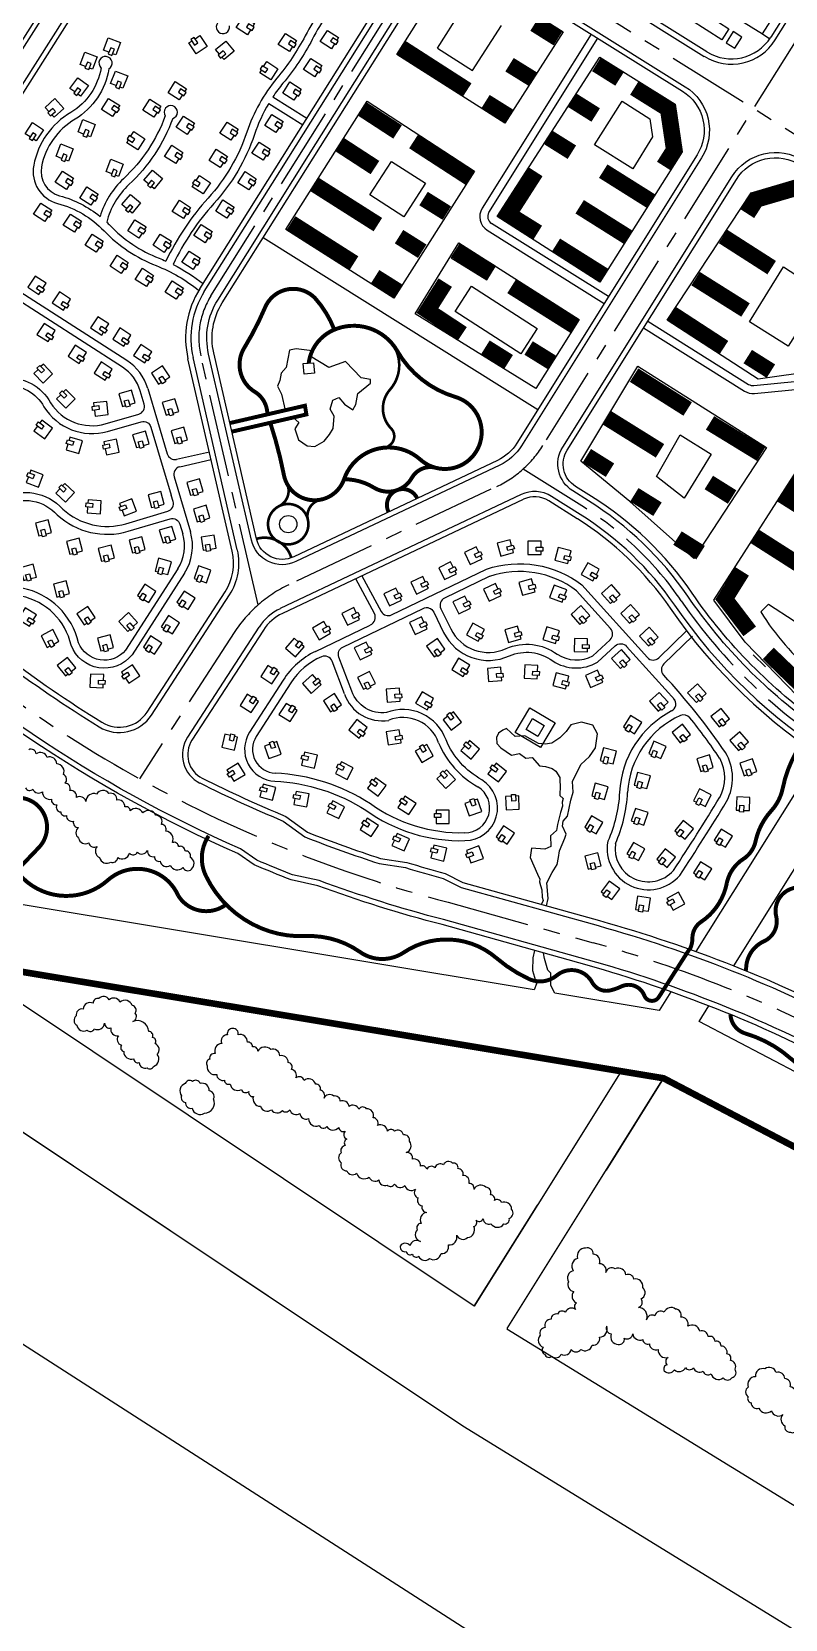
# Model space of a CAD drawing. Extents: x 30752 to 65014, y 26327 to 78956.
# Drawn here: x 31526 to 32095, y 26978 to 28177 of the extents above; entities that cross this region are included whole.
import ezdxf

# ---------------------------------------------------------------- set-up
doc = ezdxf.new("R2010")
doc.units = 0
doc.header["$MEASUREMENT"] = 0
for name, pattern in [('CENTER', [2, 1.25, -0.25, 0.25, -0.25]), ('CENTER2', [1.125, 0.75, -0.125, 0.125, -0.125]), ('CONTINOUS', [0])]:
    doc.linetypes.add(name, pattern=pattern)
doc.layers.get('0').update_dxf_attribs({"color": 12, "linetype": 'CONTINUOUS'})
for name, color, linetype in [('-规划边界', 1, 'CONTINUOUS'), ('000', 1, 'CONTINUOUS'), ('G-绿化', 74, 'CONTINUOUS'), ('GH-中心线', 254, 'CENTER'), ('GH-道路红线', 1, 'CONTINOUS'), ('GH_水系', 152, 'CONTINUOUS'), ('jianzhu--pl', 1, 'CONTINUOUS'), ('KKK', 7, 'CONTINUOUS'), ('qqqqq', 7, 'CONTINUOUS'), ('中心区建筑', 32, 'CONTINUOUS'), ('图层1', 41, 'CONTINUOUS'), ('支路', 34, 'CONTINUOUS')]:
    doc.layers.add(name, color=color, linetype=linetype)
doc.layers.add('G-SL2', color=97, linetype='CONTINUOUS', true_color=0x329a2d)

# ---------------------------------------------------------------- blocks, each defined once
blk = doc.blocks.new('x1')
blk.add_lwpolyline([(10, 5.5), (10, 10), (0, 10), (0, 0), (10, 0), (10, 2.5)])
blk.add_lwpolyline([(6.3, 5.5), (11.3, 5.5), (11.3, 2.5), (6.3, 2.5)], close=True)

msp = doc.modelspace()

# ---------------------------------------------------------------- linework, layer by layer
at = {"layer": '-规划边界', "color": 251, "linetype": 'CENTER2', "ltscale": 50, "const_width": 5, "flags": 128}
msp.add_lwpolyline([(31130.6, 27598), (31273.9, 27507.6), (32003.4, 27386.6), (32901.4, 26916.1), (34040, 28610.5, 0.008825), (33919.4, 28685.6), (33365.1, 29017), (32469.6, 29552.4), (32400.9, 29593.5), (32342.5, 29501.5), (31130.6, 27598)], format="xyb", dxfattribs=at)
msp.add_lwpolyline([(32030.1, 28205.6), (32078.2, 28175.6), (32086.2, 28188.3)])
msp.add_lwpolyline([(31843, 28006.5), (31869.8, 27989.8), (31876.2, 28000), (31849.4, 28016.7)], close=True)
at = {"layer": '000'}
for points in [[(31681.6, 27556.4, -0.088916), (31383.9, 27757.1), (31350.3, 27789.6)], [(31683.6, 27559.9, -0.089012), (31386.7, 27760), (31353.1, 27792.5)], [(33187.9, 26844.9), (32484.9, 27213.6), (32465.8, 27220.2), (32439.3, 27234.2), (32427.4, 27243.8), (32137.3, 27395.9, 0.052633), (31945.6, 27472), (31836, 27502.7, -0.024172), (31742.1, 27532), (31722, 27536.5, -0.007372), (31694.1, 27547.8), (31681.6, 27556.4)], [(33189.8, 26848.4), (32486.5, 27217.3), (32467.4, 27223.9), (32441.5, 27237.5), (32429.6, 27247.1), (32139.2, 27399.5, 0.052633), (31946.7, 27475.9), (31837, 27506.5, -0.024248), (31743.2, 27535.9), (31723.1, 27540.3, -0.007194), (31696, 27551.3), (31683.6, 27559.9)]]:
    msp.add_lwpolyline(points, format="xyb", dxfattribs=at)
for radius in [24, 20]:
    msp.add_arc((31663.8, 27631.1), radius, 147.0094, 243.4033, dxfattribs=at)
at = {"layer": 'G-SL2'}
msp.add_lwpolyline([(31521.2, 27606, 0.520567), (31526.8, 27605, 0.520567), (31534.1, 27603.1, 0.520567), (31540.9, 27597.5, 0.520567), (31544.9, 27593.2, 0.520567), (31547.9, 27587.8, 0.520567), (31552.2, 27585, 0.520567), (31557.5, 27580.8, 0.520567), (31561.3, 27576, 0.520567), (31561.4, 27568.1, 0.520567), (31569, 27564.4, 0.520567), (31575.5, 27561.8, 0.520567), (31577.2, 27553.3, 0.520567), (31585.6, 27549.9, 0.520567), (31590.9, 27553.3, 0.520567), (31599.8, 27556.6, 0.520567), (31605.8, 27557.3, 0.520567), (31613.3, 27558.7, 0.520567), (31618.7, 27554.1, 0.520567), (31622.9, 27550.5, 0.520567), (31630.6, 27547.4, 0.520567), (31640.1, 27545.8, 0.520567), (31646.6, 27544.5, 0.520567), (31645.9, 27553.5, 0.520567), (31641.8, 27558.3, 0.520567), (31636.9, 27561.6, 0.520567), (31632.2, 27564.6, 0.520567), (31627.3, 27573.3, 0.520567), (31624, 27578.4, 0.520567), (31619.7, 27585.3, 0.520567), (31609.8, 27587, 0.520567), (31600.3, 27588.6, 0.520567), (31596.2, 27591.6, 0.520567), (31590.3, 27596.7, 0.520567), (31584.3, 27601.8, 0.520567), (31575, 27601.3, 0.520567), (31566.9, 27595.8, 0.520567), (31559.8, 27598.6, 0.520567), (31554.8, 27603.9, 0.520567), (31551.1, 27609.5, 0.520567), (31549.9, 27616.1, 0.520567), (31544.9, 27624.1, 0.520567), (31537.6, 27629, 0.520567), (31529.3, 27631.6, 0.520567), (31523.7, 27634.8, 0.520567)], format="xyb", dxfattribs=at)
for points in [[(31602.4, 27429.5, 0.520567), (31604.2, 27435.9, 0.520567), (31601.9, 27441.5, 0.520567), (31592.6, 27444.2, 0.520567), (31584.4, 27445.8, 0.520567), (31576.7, 27446.8, 0.520567), (31572.3, 27443.3, 0.520567), (31564.7, 27438.9, 0.520567), (31559.5, 27433.7, 0.520567), (31560, 27426.6, 0.520567), (31567.8, 27423, 0.520567), (31573.2, 27423.9, 0.520567), (31581, 27428.2, 0.520567), (31585.7, 27424.7, 0.520567), (31591.4, 27418.7, 0.520567), (31593.7, 27411.6, 0.520567), (31595.5, 27406.7, 0.520567), (31603, 27401.4, 0.520567), (31607.1, 27398.4, 0.520567), (31613.1, 27394.5, 0.520567), (31618, 27395.6, 0.520567), (31620.8, 27404.7, 0.520567), (31619.2, 27412.8, 0.520567), (31617.3, 27417.5, 0.520567), (31614.3, 27422, 0.520567)], [(31746.8, 27371.5, 0.520567), (31743.9, 27377.6, 0.520567), (31740.5, 27382.2, 0.520567), (31731.7, 27385, 0.520567), (31725.6, 27387, 0.520567), (31722.2, 27393.1, 0.520567), (31719.7, 27398.6, 0.520567), (31713.4, 27403.5, 0.520567), (31706.5, 27408.3, 0.520567), (31696.8, 27407, 0.520567), (31692.7, 27410.3, 0.520567), (31688.9, 27413.8, 0.520567), (31681.9, 27419.5, 0.520567), (31677.8, 27424.1, 0.520567), (31673.8, 27419.5, 0.520567), (31669.5, 27412.9, 0.520567), (31664.6, 27405.3, 0.520567), (31660.4, 27401, 0.520567), (31658.5, 27396, 0.520567), (31665.7, 27389.5, 0.520567), (31671.6, 27385.2, 0.520567), (31675.9, 27382.2, 0.520567), (31684.4, 27378.1, 0.520567), (31689.9, 27376.5, 0.520567), (31693.4, 27372.8, 0.520567), (31698.7, 27365.5, 0.520567), (31707.1, 27362.8, 0.520567), (31715.4, 27362.3, 0.520567), (31720.9, 27362.8, 0.520567), (31728.6, 27360.1, 0.520567), (31735, 27356.1, 0.520567), (31743.1, 27350.9, 0.520567), (31749, 27350.1, 0.520567), (31757.9, 27349.5, 0.520567), (31762.7, 27346.6, 0.520567), (31764.1, 27340.6, 0.520567), (31762.9, 27335.7, 0.520567), (31759.8, 27330.3, 0.520567), (31759.8, 27322.7, 0.520567), (31764.1, 27316.6, 0.520567), (31771.4, 27314.8, 0.520567), (31781, 27312, 0.520567), (31788.2, 27309.8, 0.520567), (31794.6, 27305.9, 0.520567), (31800.1, 27306.7, 0.520567), (31808, 27305.5, 0.520567), (31815.9, 27302.8, 0.520567), (31817.9, 27296.2, 0.520567), (31820.9, 27290.2, 0.520567), (31824.4, 27285.3, 0.520567), (31820.1, 27277, 0.520567), (31817.1, 27272.2, 0.520567), (31819.6, 27263.2, 0.520567), (31811.8, 27260.2, 0.520567), (31804.3, 27259.8, 0.520567), (31808.9, 27255.6, 0.520567), (31813.5, 27253.7, 0.520567), (31818.4, 27252.1, 0.520567), (31826.5, 27250.4, 0.520567), (31835.3, 27254.2, 0.520567), (31840.8, 27260.7, 0.520567), (31847.1, 27268.1, 0.520567), (31855.3, 27266.2, 0.520567), (31860, 27274.6, 0.520567), (31861.7, 27279.5, 0.520567), (31867.1, 27280.3, 0.520567), (31872.9, 27276.7, 0.520567), (31882.8, 27276.5, 0.520567), (31886.8, 27280.7, 0.520567), (31888.6, 27287.6, 0.520567), (31880.9, 27292.7, 0.520567), (31875.7, 27294.3, 0.520567), (31872.6, 27298.5, 0.520567), (31869.2, 27304.2, 0.520567), (31860.1, 27302.7, 0.520567), (31856.4, 27307.1, 0.520567), (31851.7, 27313.2, 0.520567), (31848, 27318.4, 0.520567), (31844, 27322.5, 0.520567), (31837, 27321.2, 0.520567), (31830.7, 27318.9, 0.520567), (31824.4, 27317.9, 0.520567), (31819.8, 27320.1, 0.520567), (31813.6, 27325.5, 0.520567), (31809, 27330.5, 0.520567), (31811.4, 27339, 0.520567), (31806.8, 27343.9, 0.520567), (31800, 27346.7, 0.520567), (31794.9, 27346.6, 0.520567), (31787.3, 27351, 0.520567), (31784, 27356.8, 0.520567), (31778.9, 27363.6, 0.520567), (31773.1, 27363.2, 0.520567), (31765.7, 27365.2, 0.520567), (31759, 27369.2, 0.520567), (31754.1, 27373.1, 0.520567)], [(31663.4, 27371.1, 0.520567), (31660, 27377, 0.520567), (31653.3, 27382.7, 0.520567), (31647.4, 27384.2, 0.520567), (31641.9, 27382.6, 0.520567), (31639.2, 27373.4, 0.520567), (31642.2, 27368.4, 0.520567), (31647.2, 27363.9, 0.520567), (31656.4, 27360.2, 0.520567)], [(31984.4, 27213.5, 0.520567), (31986.5, 27219.9, 0.520567), (31987.7, 27228.6, 0.520567), (31980.9, 27234.9, 0.520567), (31974.9, 27238, 0.520567), (31966.8, 27242.7, 0.520567), (31959.7, 27239.8, 0.520567), (31955, 27246.5, 0.520567), (31950.3, 27253.6, 0.520567), (31944.5, 27258.3, 0.520567), (31938.4, 27250.5, 0.520567), (31935.2, 27241.1, 0.520567), (31931.5, 27232.8, 0.520567), (31935.7, 27225.6, 0.520567), (31937.6, 27216.9, 0.520567), (31937.1, 27211.8, 0.520567), (31929.1, 27209.8, 0.520567), (31923.3, 27208.4, 0.520567), (31918.4, 27204.5, 0.520567), (31913.8, 27198.2, 0.520567), (31910.1, 27192.5, 0.520567), (31912.4, 27183.4, 0.520567), (31913.6, 27178.1, 0.520567), (31919.2, 27176.5, 0.520567), (31925.9, 27178.1, 0.520567), (31933.6, 27181.8, 0.520567), (31940.9, 27181.7, 0.520567), (31949.5, 27184.9, 0.520567), (31955, 27190.9, 0.520567), (31960.4, 27199.3, 0.520567), (31963.8, 27193.5, 0.520567), (31969.2, 27185.5, 0.520567), (31973.7, 27190.2, 0.520567), (31980.2, 27193.5, 0.520567), (31987.7, 27189.2, 0.520567), (31992.7, 27186, 0.520567), (31999.3, 27181.7, 0.520567), (32006.8, 27175.7, 0.520567), (32006.1, 27170.1, 0.520567), (32003.9, 27165.5, 0.520567), (32011.6, 27166.4, 0.520567), (32020, 27168.1, 0.520567), (32026, 27167.9, 0.520567), (32033.2, 27165.4, 0.520567), (32039.3, 27163.3, 0.520567), (32048.5, 27160.2, 0.520567), (32055.1, 27160.4, 0.520567), (32057.4, 27166.8, 0.520567), (32053.9, 27173.4, 0.520567), (32051.2, 27178.4, 0.520567), (32046.8, 27184.3, 0.520567), (32042.3, 27187.8, 0.520567), (32037, 27191.4, 0.520567), (32030.8, 27195.5, 0.520567), (32021.7, 27199.2, 0.520567), (32016.4, 27206.2, 0.520567), (32012.5, 27212.2, 0.520567), (32003.8, 27209.8, 0.520567), (31996.7, 27207.2, 0.520567), (31990.5, 27204.1, 0.520567)], [(32106.1, 27139.8, 0.520567), (32103, 27145.8, 0.520567), (32099, 27153.5, 0.520567), (32095, 27159.7, 0.520567), (32088.6, 27164.2, 0.520567), (32080, 27167.1, 0.520567), (32072.8, 27161.1, 0.520567), (32067.3, 27153.2, 0.520567), (32067.3, 27146, 0.520567), (32069.5, 27141.5, 0.520567), (32075.3, 27137.4, 0.520567), (32085, 27135.4, 0.520567), (32093.6, 27132.5, 0.520567), (32095.1, 27124.1, 0.520567), (32099.3, 27119.2, 0.520567), (32104, 27121.7, 0.520567), (32107.6, 27126.6, 0.520567), (32110.3, 27134.4, 0.520567)]]:
    msp.add_lwpolyline(points, format="xyb", close=True, dxfattribs=at)
at = {"layer": 'G-绿化'}
for p, q in [((32076.8, 27738.9), (32082.7, 27744.8)), ((32082.7, 27744.8), (32130.4, 27713.6)), ((32071.1, 27706.4), (32080.3, 27697.3))]:
    msp.add_line(p, q, dxfattribs=at)
for points in [[(31860.4, 28219.6), (31927.4, 28177.1), (31883.4, 28108.1), (31801.8, 28159.9), (31834, 28211.2)], [(32029.2, 28194.5), (32052.7, 28179.4), (32047.3, 28171), (32023.8, 28186.1)], [(32050.6, 28168.9), (32057.2, 28164.7), (32062.6, 28173.1), (32056, 28177.4)], [(31955.3, 28158.1), (32012.2, 28122.5), (32017.5, 28086.5), (31955.2, 27988), (31877.6, 28037.6)], [(31779.3, 28124.8), (31860.5, 28071.9), (31799.6, 27976), (31718, 28027.8)], [(31951.2, 28091.9), (31972.1, 28124.8), (31993, 28111.4), (31995, 28097.7), (31980.1, 28073.7)], [(31797.7, 28079.3), (31823.5, 28062.8), (31807.2, 28037.5), (31781.5, 28054)], [(32104.6, 28065.9), (32179.5, 28018.1), (32119.2, 27921.1), (32075, 27914.7), (32006.1, 27959.3), (32069.7, 28055.5)], [(31848.7, 28017.8), (31939.6, 27959.8), (31906.8, 27907.8), (31815.7, 27964.1)], [(31858.3, 27984.9), (31907.8, 27953.1), (31895.5, 27934), (31846, 27965.8)], [(31983.9, 27924.6), (32081.1, 27863.2), (32026.3, 27779.2), (31978, 27822.2), (31940.8, 27852.7)], [(32139.8, 27853.7), (32206.7, 27809.1), (32112.5, 27667.2), (32065.1, 27716), (32041.4, 27747.8), (32118.3, 27867.7)]]:
    msp.add_lwpolyline(points, close=True, dxfattribs=at)
for points in [[(31832.6, 28164.9), (31850.5, 28193.1)], [(31859.1, 28147.9), (31880.8, 28181.9)], [(32078.2, 28175.6), (32083.6, 28171.9)], [(31832.6, 28164.9), (31859.1, 28147.9)], [(31700.9, 28021.7), (31908.4, 27891.8)], [(32068.4, 27958.1), (32094, 27999.6), (32094, 27999.6), (32123.4, 27980.5), (32097.6, 27939.6), (32068.4, 27958.1), (32068.4, 27958.1)], [(31998.1, 27841.3), (32015.9, 27872.6), (32039.3, 27858), (32018.9, 27824.8), (31998.1, 27841.3)]]:
    msp.add_lwpolyline(points, dxfattribs=at)
msp.add_arc((32246.6, 27845.2), 200.3, 212.0594, 229.726, dxfattribs=at)
at = {"layer": 'GH-中心线', "ltscale": 50}
for points in [[(32370.5, 28597.6), (31914.8, 27869)], [(31332.3, 28581.6), (32610.2, 27782.3), (32436.2, 27508.2)]]:
    msp.add_lwpolyline(points, dxfattribs=at)
for points in [[(31697, 27744.2), (31653.7, 27932.3, -0.19937), (31661.4, 27977.7), (31840.9, 28263.5)], [(31877.5, 27833.7, 0.143419), (31912.2, 27864.6)], [(31315.2, 27848.1), (31396.1, 27769.7, 0.129634), (31840.5, 27519.6), (31950.3, 27488.9, -0.052633), (32145.4, 27411.4), (33197.4, 26859.7)], [(32756, 27307.3), (32384.6, 27540.6, 0.102539), (32289.5, 27576, -0.207256), (32016.7, 27747.4, 0.102539), (31943.6, 27817.7), (31897.2, 27846.8)], [(31872.8, 27831.6), (31720.1, 27759.4, 0.139123), (31679, 27723.4), (31607.3, 27612.9)]]:
    msp.add_lwpolyline(points, format="xyb", dxfattribs=at)
at = {"layer": 'GH-道路红线'}
for p, q in [((32212.2, 28377.5), (32084.4, 28173.1)), ((32036.1, 28162), (31710.2, 28365.9)), ((32087.8, 28171), (32215.6, 28375.3)), ((31708.1, 28362.5), (32034, 28158.6)), ((31639.6, 28327.8), (31465, 28053)), ((31642.9, 28325.7), (31468.4, 28050.9)), ((31704.4, 28064.9), (31812.5, 28237)), ((31707.8, 28062.8), (31815.9, 28234.9)), ((31652.9, 27983), (31704.4, 28064.9)), ((31656.3, 27980.9), (31707.8, 28062.8)), ((31677.4, 27784.8), (31644, 27930.1)), ((31681.3, 27785.7), (31647.9, 27931)), ((31895.7, 27827.6), (31713.7, 27741.4)), ((31940.4, 27812.6), (31918.8, 27826.2)), ((31897.4, 27823.9), (31715.4, 27737.8)), ((31938.2, 27809.2), (31916.6, 27822.8)), ((31697.6, 27727.4), (31643.7, 27644.2)), ((31701, 27725.2), (31647, 27642))]:
    msp.add_line(p, q, dxfattribs=at)
at = {"layer": 'GH-道路红线', "linetype": 'Continuous'}
for p, q in [((31613.1, 27663.2), (31672, 27754)), ((31616.4, 27661), (31675.4, 27751.8))]:
    msp.add_line(p, q, dxfattribs=at)
at = {"layer": 'GH-道路红线'}
msp.add_lwpolyline([(31504.5, 28141.4), (31627.2, 28334.4), (31623.8, 28336.6), (31501.2, 28143.5)], close=True, dxfattribs=at)
for points in [[(31691.9, 27793.2), (31659.6, 27933.7, -0.19937), (31666.5, 27974.5), (31735.1, 28083.7), (31826.1, 28228.6, -0.413638), (31859.1, 28236.2), (32019.7, 28135.7, -0.414214), (32032.1, 28082), (31896, 27864.3, -0.143419), (31879.6, 27849.8), (31725.6, 27776.9, -0.478934)], [(31695.8, 27794.1), (31663.5, 27934.6, -0.19937), (31669.9, 27972.4), (31738.5, 28081.6), (31829.5, 28226.5, -0.413638), (31857, 28232.8), (32017.6, 28132.4, -0.414214), (32028.7, 28084.1), (31892.6, 27866.5, -0.143419), (31877.9, 27853.4), (31723.9, 27780.5, -0.478934)], [(32290.4, 27582, -0.11598), (32120.9, 27650.3, -0.089134), (32021.7, 27750.8, 0.102539), (31946.7, 27822.8), (31934.8, 27830.3, -0.413638), (31927.2, 27863.4), (32055, 28067.7, -0.414214), (32108.7, 28080.1), (32319.4, 27948.3), (32577.4, 27786.9, -0.416178), (32584.9, 27753.7), (32447.1, 27536.6, -0.412827), (32414.1, 27529.2), (32387.8, 27545.7, 0.102539)], [(32291, 27585.9, -0.11598), (32123.2, 27653.6, -0.089134), (32025, 27753.1, 0.102539), (31948.9, 27826.2), (31936.9, 27833.7, -0.413638), (31930.6, 27861.2), (32058.4, 28065.6, -0.414214), (32106.6, 28076.7), (32317.2, 27944.9), (32575.3, 27783.5, -0.416178), (32581.5, 27755.9), (32443.7, 27538.8, -0.412827), (32416.2, 27532.6), (32389.9, 27549.1, 0.102539)]]:
    msp.add_lwpolyline(points, format="xyb", close=True, dxfattribs=at)
for points in [[(31353.8, 27880, 0.357004), (31359.5, 27830.9), (31409, 27782.9, 0.008535), (31433.4, 27760, 0.045814), (31576.9, 27652.1, 0.407577), (31616.4, 27661, 0.407577)], [(31357.2, 27877.9, 0.357004), (31362.3, 27833.8), (31411.7, 27785.8, 0.008535), (31436.1, 27763, 0.045814), (31579, 27655.6, 0.407577), (31613.1, 27663.2)], [(31653, 27609.7, 0.017652), (31716, 27580.9), (31732.4, 27568.9, 0.015079), (31788.5, 27548.8), (31808.5, 27545.7, 0.007489), (31836.8, 27537.6), (31850.4, 27530.8), (31953.9, 27501.9, -0.052633), (32151.7, 27423.4), (32213.8, 27390.8), (32517.5, 27231.5), (32537.5, 27226.7), (32623.9, 27181.4, 0.392152), (32661.9, 27191.7, 0.392152)], [(31654.8, 27613.3, 0.017774), (31718, 27584.4), (31734.4, 27572.4, 0.014866), (31789.4, 27552.7), (31809.4, 27549.6, 0.007662), (31838.3, 27541.4), (31851.8, 27534.6), (31955, 27505.7, -0.052633), (32153.6, 27426.9), (32215.6, 27394.4), (32518.9, 27235.3), (32538.9, 27230.4), (32625.7, 27184.9, 0.392152), (32658.5, 27193.8)]]:
    msp.add_lwpolyline(points, format="xyb", dxfattribs=at)
for centre, radius, start, end in [((32054.7, 28191.7), 35, 237.9747, 327.9747), ((32054.7, 28191.7), 39, 237.9747, 327.9747), ((31712.2, 27945.8), 70, 147.8621, 192.9629), ((31712.2, 27945.8), 66, 147.8621, 192.9629), ((31906, 27805.9), 24, 57.8621, 115.3282), ((31906, 27805.9), 20, 57.8621, 115.3282), ((31810.6, 27606), 244, 34.4438, 57.8621), ((31810.6, 27606), 240, 34.4438, 57.8621), ((31638.5, 27775.8), 40, 327.0094, 12.9629), ((31638.5, 27775.8), 44, 327.0094, 12.9629), ((31730.4, 27706.1), 39, 115.3282, 147.0094), ((32350.9, 27976.6), 415.3, 214.4438, 261.2803), ((32350.9, 27976.6), 411.3, 214.4438, 261.2803), ((31730.4, 27706.1), 35, 115.3282, 147.0094)]:
    msp.add_arc(centre, radius, start, end, dxfattribs=at)
at = {"layer": 'GH_水系'}
for p, q in [((31336.7, 27467.7), (31851.6, 27123.9)), ((31336.7, 27467.7), (31851.6, 27123.9)), ((31860.2, 27214.3), (31469.6, 27475.1)), ((32008.9, 27452), (32000.1, 27437.9)), ((31885, 27197.3), (32695.4, 26699.3)), ((31885, 27197.3), (32695.4, 26699.3)), ((31851.6, 27123.9), (32650.7, 26632.8)), ((31851.6, 27123.9), (32650.7, 26632.8)), ((31851.6, 27123.9), (32650.7, 26632.8)), ((31851.6, 27123.9), (32650.7, 26632.8))]:
    msp.add_line(p, q, dxfattribs=at)
for points in [[(31774.9, 27915.7), (31763, 27928.1), (31750.4, 27923.6), (31736.3, 27932), (31737.9, 27936.2), (31725.7, 27937.6), (31720.6, 27936.6), (31718.1, 27923.5), (31714.5, 27919.4), (31713.4, 27913.7), (31711.6, 27909.4), (31714.7, 27903.5), (31717.5, 27891.2)], [(31723.6, 27885.8), (31727.7, 27882.1), (31724.7, 27877.1), (31727.4, 27869), (31734.1, 27864.4), (31739.9, 27863.8), (31746.8, 27867.9), (31751, 27873), (31753.8, 27877.4), (31754.6, 27886.8), (31751.5, 27892.1), (31753.4, 27898.9), (31758.1, 27900.9), (31762.2, 27895.9), (31768.6, 27891.5), (31770.9, 27895.5), (31772.4, 27903.8), (31782, 27911.6), (31781.9, 27914.5), (31774.9, 27915.7)], [(31914.9, 27516.9), (31916.3, 27522.5), (31915.2, 27534.2), (31919.1, 27542.1), (31923.1, 27548.2), (31924, 27553.3), (31924.8, 27558.4), (31928.9, 27568), (31929.9, 27571), (31927, 27577), (31927.6, 27580.8), (31930.7, 27584.7), (31933.4, 27596.7), (31935, 27602.7), (31934.5, 27610.8), (31941, 27623.6), (31947.3, 27629.7), (31952, 27636.2), (31953.5, 27646.8), (31949.9, 27653.3), (31941.3, 27655.6), (31933.2, 27653.6), (31929.9, 27648.6), (31925.1, 27643.9), (31918.9, 27639.8), (31913.9, 27638.9), (31908.9, 27639.5), (31898.5, 27645.2), (31891.2, 27644.9), (31884.8, 27650.8), (31882, 27649.6), (31878.7, 27647.2), (31877.2, 27644), (31877.5, 27639.4), (31880.5, 27636.2), (31888.6, 27630.7), (31894.5, 27632), (31899.3, 27628.3), (31904.2, 27629), (31909.6, 27622.6), (31914.1, 27622.1), (31919.3, 27620.5), (31921.9, 27618.5), (31924.9, 27613.9), (31924.9, 27611), (31925.2, 27607.8), (31925, 27600.2), (31927.5, 27598), (31926.7, 27595.3), (31927, 27592.1), (31925.5, 27587.4), (31923.2, 27578.2), (31922.5, 27573.9), (31918, 27569.7), (31918.2, 27561.7), (31913.6, 27559.7), (31903.5, 27560.5), (31902.5, 27553.4), (31908.1, 27540.9), (31910, 27536.9), (31909.7, 27535), (31910.3, 27532.3), (31911.4, 27528.9), (31911.7, 27523.3), (31912.3, 27520.9), (31911.1, 27518)], [(32120.9, 27630.9), (32027.9, 27482.3)], [(32056.5, 27471.5), (32146.4, 27615.2)], [(31905.6, 27453.5), (31367.9, 27542.7)], [(31905.8, 27483.1), (31904.7, 27477.6), (31904.3, 27468), (31907.3, 27458), (31905.6, 27453.5)], [(31921.3, 27450.9), (31918.3, 27456.8), (31918.1, 27461.5), (31918.2, 27466.1), (31916, 27468.2), (31913.5, 27477), (31912.6, 27481.2)], [(31336.7, 27467.7), (31851.6, 27123.9)], [(31336.7, 27467.7), (31851.6, 27123.9)], [(31971.4, 27391.9), (31469.6, 27475.1)], [(32000.1, 27437.9), (31921.3, 27450.9)], [(32211.8, 27334.4), (32030.2, 27429.5), (32037.6, 27441.3)], [(31971.4, 27391.9), (31924, 27316.2)], [(31949.4, 27300.3), (32003.4, 27386.6), (31960, 27317.2), (32003.6, 27387), (32248.2, 27258.7), (32607.7, 27070.1)], [(31960, 27317.2), (32003.4, 27386.6), (31960, 27317.2), (32003.6, 27387), (32248.2, 27258.7), (32592.2, 27078.3)], [(31924, 27316.2), (31860.2, 27214.3), (31908.1, 27290.7)], [(31885.2, 27197.6), (31949.4, 27300.3)]]:
    msp.add_lwpolyline(points, dxfattribs=at)
at = {"layer": 'jianzhu--pl', "const_width": 12}
for points in [[(31905.9, 28183), (31923.5, 28172)], [(31805.4, 28165.1), (31855, 28133.2)], [(31887, 28152.3), (31904.6, 28141.4)], [(31952.6, 28152.5), (31970.1, 28141.5)], [(31981.3, 28134.7), (32006.6, 28118.9), (32011.2, 28087.9), (32003.5, 28075.8)], [(31775.5, 28119), (31802.4, 28101.5)], [(31868.8, 28124.4), (31886.4, 28113.4)], [(31934.6, 28125.3), (31952.1, 28114.3)], [(31814.4, 28094.2), (31856.8, 28066.7)], [(31916.5, 28097.2), (31934.1, 28086.2)], [(31758.4, 28092.1), (31785.3, 28074.6)], [(31906.9, 28071.3), (31886.4, 28039.3), (31908.4, 28025.6)], [(31957.8, 28071.9), (31994.1, 28049.1)], [(31739.4, 28062), (31787.5, 28031.5)], [(32129.6, 28042.7), (32103.7, 28059.1), (32073.6, 28050.3), (32066.8, 28039.7)], [(31822, 28051.2), (31839.6, 28040.2)], [(31940, 28045), (31976.4, 28022.1)], [(31721.9, 28032.8), (31769.5, 28002.5)], [(31803.5, 28022.4), (31821, 28011.4)], [(32048.4, 28022.5), (32085.1, 27999)], [(31846.5, 28011.8), (31873, 27994.8)], [(31922, 28015.9), (31958.3, 27993.1)], [(31785.4, 27992.1), (31802.9, 27981.1)], [(31838.4, 27987.7), (31825, 27966.5), (31851.4, 27949.1)], [(32027.6, 27990.7), (32065.3, 27967)], [(31888.5, 27984.8), (31936.3, 27954.7)], [(32009.7, 27964.2), (32049, 27938.6)], [(31868.8, 27938.9), (31886.4, 27927.9)], [(31901.4, 27938.3), (31919, 27927.4)], [(32067, 27931.8), (32084.5, 27920.8)], [(31981.1, 27917.8), (32021.6, 27892.2)], [(31960.7, 27885.5), (32000.7, 27860.6)], [(32038.5, 27881.7), (32077.1, 27858.1)], [(31945.4, 27856.9), (31962.9, 27846)], [(32169.3, 27827.4), (32120, 27860.1), (32097.4, 27824.3), (32132.4, 27802.2)], [(32037.6, 27836.7), (32055.2, 27825.7)], [(31981.3, 27827.4), (31998.8, 27816.5)], [(32013.9, 27794.7), (32031.4, 27783.7)], [(32112.6, 27770.3), (32072.6, 27795.8)], [(32062.8, 27769.5), (32049.8, 27748.7), (32068.5, 27724.2)], [(32082.5, 27707.6), (32115.3, 27676)]]:
    msp.add_lwpolyline(points, dxfattribs=at)
at = {"layer": 'KKK'}
msp.add_lwpolyline([(32211.6, 29950), (34314.7, 28598.5), (32855.1, 26327), (30751.9, 27678.5)], close=True, dxfattribs=at)
at = {"layer": 'qqqqq', "color": 2, "linetype": 'Continuous'}
msp.add_line((31647, 27642), (31647, 27642), dxfattribs=at)
at = {"layer": '中心区建筑', "color": 1}
for points in [[(31731, 27926.5), (31738.8, 27927.2), (31739.5, 27919.3), (31731.7, 27918.6)], [(31902.4, 27666.5), (31921.5, 27655.1), (31910.4, 27636.5), (31891.3, 27647.9)], [(31904.4, 27658.3), (31913.2, 27653), (31908.3, 27644.7), (31899.5, 27650)]]:
    msp.add_lwpolyline(points, close=True, dxfattribs=at)
msp.add_circle((31719.8, 27805.2), 6.55, dxfattribs=at)
at = {"layer": '图层1'}
for points, const_width in [([(31754.6, 27952.1, 0.091604), (31740, 27976, 0.535514), (31702.3, 27969, -0.036241), (31686.5, 27938.3, 0.414424), (31694.5, 27905.2, -0.260388), (31704, 27888.2)], 3), ([(31706.2, 27881.8, -0.030586), (31716.5, 27842.3, 0.766287), (31761.9, 27839.1, -0.536373), (31819.6, 27854, 1.24964), (31846.1, 27901.3, -0.191949), (31802.1, 27936.1, 0.386422), (31753.6, 27951.7, 0.258167), (31735.2, 27926.9, 0.258167)], 3), ([(31800.2, 27938.7, -0.316245), (31796.7, 27906.9, 0.393274), (31797.5, 27877.5, -0.519009), (31794.9, 27863.9, -8.310205)], 2), ([(31761.9, 27839.1, -0.142282), (31784.5, 27832.8, 0.42384), (31813.1, 27840.1, -0.316271), (31830, 27848.1, -0.677079)], 3), ([(31717.8, 27837.7, -0.446887), (31713.2, 27819, 2.222956)], 2), ([(31734.8, 27807.7, -0.42931), (31744, 27823.6, -0.426718)], 2), ([(31795.6, 27814.4, -1.017282), (31817.2, 27824.7, -0.076694)], 3), ([(31733.5, 27811.8, 1.497374), (31714.7, 27790.8, 0.667836), (31733.5, 27811.8, 14.192912)], 2), ([(31695.8, 27794.1, -0.418284), (31722.1, 27779.8, -3.427878)], 2), ([(31414.6, 27726.7), (31390.8, 27702.9, 0.658374), (31420.8, 27627.7, -0.71354), (31436.9, 27576.2, 1.073248), (31454.5, 27555.5, -0.489647), (31511.4, 27547.8, 0.47491), (31583.5, 27536.3, -0.50957), (31636.5, 27524.8, 0.444274), (31672.7, 27517.8, 0.444274)], 3), ([(31513.7, 27542.5), (31531.3, 27560.9, 0.698872), (31512.9, 27598.5, -0.394556), (31478.3, 27624.6, 0.310838), (31442.3, 27661.4, -0.267045), (31413.1, 27686.8, 0.125206), (31397.8, 27709.9, 0.125206)], 3), ([(32107.3, 27638.8, 0.099692), (32093.5, 27605.9, -0.137374), (32084.8, 27588.7, 0.133449), (32072.9, 27565.6, -0.199098), (32063.6, 27552.2, 0.20375), (32051.1, 27533.7, -0.199874), (32031.8, 27504.8, 0.252533), (32025.2, 27492.4, -0.121176), (32023.2, 27484, -0.121176)], 3), ([(32065.8, 27467.7, -0.310828), (32079.3, 27490.1, 0.357592), (32088.5, 27508.9, -0.430115), (32102.7, 27530.5, 0.289739), (32114.9, 27541.7, -0.193844), (32131.6, 27563.6, 0.034486), (32150.1, 27570.5, 0.547785), (32156, 27586.6, -0.092077), (32158.3, 27608.7)], 3), ([(32023.1, 27484.4), (31999.8, 27447.9, -0.615989), (31988.9, 27449, 0.439981), (31971.4, 27455.9, -0.061724), (31962.7, 27452.9, -0.33157), (31949.4, 27459.1, 0.471873), (31922.7, 27464.3, -0.288192), (31901.7, 27461.6, -0.069366), (31877, 27477.5, 0.337247), (31807, 27481.6, -0.310394), (31774, 27482, 0.165823), (31732.7, 27494, -0.110105), (31699.4, 27499.9, -0.184677), (31657.5, 27539.6, -0.265624), (31659.6, 27569.7, 1.137385)], 3), ([(32655.8, 27113.3, 0.078768), (32606.6, 27136.5, -0.063148), (32564.1, 27153.9, 0.037246), (32517.7, 27180.7, 0.386474), (32503.7, 27190.4, -0.284568), (32485.2, 27203.3, 0.452568), (32469.5, 27209.1, -0.343411), (32451.6, 27217.6, 0.282017), (32443.5, 27224.5, -0.133062), (32404.7, 27241.8, -0.049197), (32378.3, 27261.5, 0.148943), (32360.4, 27269.2, -0.195822), (32330.5, 27283.6, 0.226975), (32301.9, 27299.5, 0.078704), (32271.3, 27311.3, -0.141044), (32254.4, 27320.4, 0.217364), (32229.3, 27337.5, -0.167547), (32211.1, 27348.6, 0.31082), (32191, 27354.3, -0.180519), (32170.6, 27360.4, 0.139741), (32139.3, 27379.8, -0.111332), (32099.4, 27401.6, 0.108568), (32065.3, 27420.4, -0.317028), (32053.9, 27434.8, -0.317028)], 3)]:
    msp.add_lwpolyline(points, format="xyb", dxfattribs=dict(at, const_width=const_width))
at = {"layer": '图层1', "const_width": 3}
msp.add_lwpolyline([(31675.7, 27881.6), (31732.4, 27894.7), (31733.5, 27888.1), (31677.2, 27875.1)], dxfattribs=at)
at = {"layer": '支路'}
for p, q in [((31948.6, 28175.5), (31866.3, 28043.9)), ((31871.4, 28040.7), (31953.7, 28172.3)), ((31961.8, 27977.1), (31873.3, 28032.4)), ((31870.1, 28027.3), (31958.6, 27972)), ((31613.6, 27907.7), (31628.3, 27858.3)), ((31621.1, 27861.6), (31631.4, 27827)), ((31635.4, 27854.2), (31660.2, 27859.9)), ((31637.9, 27848.6), (31661.5, 27854)), ((31633.5, 27841), (31645.9, 27799.5)), ((31785, 27737.7), (31770.8, 27764)), ((31740.4, 27709.1), (31781.8, 27729)), ((32003.7, 27699.6), (32025.3, 27720.5)), ((31762.3, 27676.9), (31752.9, 27701.7)), ((31721.7, 27685.4), (31695.6, 27644.8))]:
    msp.add_line(p, q, dxfattribs=at)
for points in [[(31621.1, 28216.5, 0.179226), (31637.4, 28250, -0.248186), (31663.1, 28289.1, -0.358977), (31696.3, 28282.7, 0.147786), (31733.2, 28258.3, -0.086814), (31760, 28244.9, -0.443389), (31763.6, 28208.3, 0.063128), (31737.9, 28171.4, -0.052543), (31715.8, 28138.3, 0.026354), (31708.2, 28128.1)], [(31724, 28255.2, 0.024242), (31731.5, 28252.6, -0.086814), (31756.4, 28240.1, -0.443389), (31759.2, 28212.3, 0.063128), (31732.6, 28174.1, -0.052543), (31711.2, 28142.1, 0.092386), (31688.5, 28101.4, -0.103027), (31659.2, 28051.5, 0.073), (31627.3, 28003.9, 0.073)], [(31578.3, 28149.9, -0.218585), (31555.6, 28116.3, 0.216738), (31527.4, 28076.3, 0.393047), (31545.5, 28047.5, -0.136477), (31580.6, 28026.8, 0.107731), (31620, 28000.5, -0.075386), (31652.2, 27981.8)], [(31584.2, 28149.2, -0.220055), (31558.7, 28111.1, 0.216999), (31533.3, 28075.2, 0.393047), (31547, 28053.3, -0.105634), (31577.6, 28037.7, -0.105634)], [(31626.8, 28113.7, -0.11812), (31595.3, 28066.2, 0.131564), (31577.6, 28037.7, 0.131564)], [(31705, 28123, 0.053453), (31694.2, 28099.5, -0.103027), (31663.6, 28047.4, 0.072971), (31632.8, 28001.4, 0.072971)], [(31632.5, 28111.7, -0.118302), (31599.4, 28061.8, 0.143486), (31582.6, 28033.3, 0.143486)], [(31582.6, 28033.3, -0.010093), (31584.9, 28031, 0.107731), (31622.2, 28006.1, -0.010785), (31627.3, 28003.9, -0.010785)], [(31991.4, 27958.5), (32067.7, 27910.8, 0.165651), (32071.5, 27909.9), (32120.3, 27914.7, 0.232602), (32124.8, 27917.5), (32191.3, 28023.7)], [(31632.8, 28001.4, -0.052285), (31655.7, 27986.7)], [(31597.7, 27928.8), (31510.7, 27984.8, 0.45645), (31452.9, 27963.9, 0.047481), (31443.2, 27934, -0.236601), (31420.6, 27904, 0.288075), (31390.3, 27863.7, 0.480286), (31430, 27832.7, 0.280308), (31480, 27890.1, -0.645257), (31535.1, 27893.9, 0.335541), (31583.2, 27875.3), (31608.6, 27882.6, -0.411496), (31616, 27878.5), (31621.1, 27861.6)], [(31594.5, 27923.8), (31507.6, 27979.6, 0.455966), (31458.5, 27961.6, 0.04751), (31449, 27932.8, -0.237617), (31423, 27898.5, 0.287888), (31396.3, 27863.5, 0.47445), (31428.4, 27838.5, 0.281472), (31474.2, 27891.6, -0.649155), (31540.2, 27896.9, 0.334247), (31581.5, 27881), (31606.8, 27888.3, 0.416936), (31610.9, 27895.8), (31607.9, 27906)], [(31988.2, 27953.4), (32064.5, 27905.7, 0.165651), (32072.1, 27904), (32120.9, 27908.8)], [(31641.4, 27768.1), (31601.8, 27706.6, -0.581987), (31555.7, 27713.7, 0.291935), (31518, 27750.9, -1.474481), (31549.5, 27816.6, 0.262445), (31597.1, 27805.5), (31628.7, 27815, 0.414214), (31632.8, 27822.4), (31631.4, 27827)], [(31636.4, 27771.4), (31596.9, 27710.1, -0.571502), (31561.4, 27715.5, 0.291973), (31518.8, 27756.9, -1.489761), (31545.2, 27812.3, 0.263803), (31598.8, 27799.8), (31630.5, 27809.2, -0.414214), (31637.9, 27805.2), (31640.1, 27797.8)], [(31775.4, 27766.2), (31790, 27739.1, 0.390661), (31797.8, 27736.7), (31869.5, 27771.2, -0.251405), (31941.7, 27759.3), (31991.2, 27704.5, 0.424018), (31999.8, 27704.2), (32021.1, 27724.8)], [(31871.7, 27765.6), (31837.9, 27749.4, 0.416), (31835.1, 27741.3), (31842.6, 27726.1, 0.409921), (31884.5, 27711.3, -0.265901), (31923.1, 27706.9, 0.276185), (31949.9, 27705.8), (31963, 27717.9, 0.411821), (31963.4, 27726.3), (31937.6, 27754.9)], [(31715.9, 27687.4), (31690.6, 27648, 0.577234), (31709.7, 27611, -0.131423), (31778.4, 27589.1, 0.164061), (31853.3, 27566.1, 0.754705), (31866.1, 27612, -0.165383), (31839, 27642.2, 0.421435), (31794.1, 27662.9, -0.357496), (31767.9, 27679), (31758.1, 27704.8, -0.389495), (31761.1, 27712.4), (31821.7, 27741.6, -0.412429), (31829.7, 27738.8), (31837.2, 27723.4, 0.409036), (31887, 27705.8, -0.266391), (31919.6, 27701.9, 0.284198), (31953.4, 27700.9), (31966.9, 27713.3, -0.41661), (31975.4, 27712.9), (32011.9, 27672.5)], [(32009.5, 27664.1, 0.264194), (31970.1, 27602.8, -0.094883), (31961.2, 27565.6, 0.762264), (32015.6, 27539.9, 0.010369), (32051, 27595.8)]]:
    msp.add_lwpolyline(points, format="xyb", dxfattribs=at)
for points in [[(31708.2, 28128.1), (31733.9, 28111.9)], [(31705, 28123), (31730.7, 28106.8)]]:
    msp.add_lwpolyline(points, dxfattribs=at)
for centre, radius, start, end in [((31670.4, 28180.8), 5, 84.8198, 11.0692), ((31581.7, 28153.5), 5, 299.9488, 226.1443), ((31631, 28116.4), 5, 287.7153, 213.9646), ((31876.5, 28037.5), 12, 147.9747, 237.9747), ((31876.5, 28037.5), 12, 147.9747, 237.9747), ((31876.5, 28037.5), 6, 147.9747, 237.9747), ((31577.2, 27896.9), 32, 16.597, 57.2749), ((31577.2, 27896.9), 38, 16.597, 57.2749), ((31634.1, 27860), 6, 196.597, 282.9629), ((31639.2, 27842.7), 6, 102.9629, 196.597), ((31609.4, 27788.7), 32, 327.2769, 16.597), ((31609.4, 27788.7), 38, 327.2732, 16.597), ((31894.5, 27698), 71.4, 52.8453, 108.5838), ((31778.6, 27735.2), 6.95, 297.7771, 21.7141), ((31766.4, 27655), 60, 115.6976, 147.2749), ((31766.2, 27656.5), 53, 113.6794, 146.9392), ((31747.3, 27699.5), 6, 20.8202, 113.6794), ((32007.8, 27695.3), 6, 133.9773, 222.9397), ((31641.4, 27354.2), 494.6, 34.2567, 42.9397), ((31790.8, 27686.9), 30.3, 199.3285, 279.28), ((32006.7, 27669.4), 6, 297.0895, 40.937), ((31806.5, 27630.7), 28.5, 19.1887, 112.1875), ((32043.8, 27598.8), 67.7, 114.0744, 176.9169), ((32018.6, 27655.2), 6, 38.6663, 114.0744), ((31653.4, 27363), 473.7, 34.0757, 38.6663), ((31710.8, 27635), 18, 147.2749, 267.2549), ((31897, 27666.9), 69.1, 202.9263, 240.5527), ((32018, 27613.5), 37.5, 331.8129, 30.7499), ((32018.9, 27613.6), 30.7, 331.2148, 28.8437), ((31703, 27471.5), 145.7, 57.2433, 87.2549), ((31853.2, 27590.8), 18.8, 270.1509, 58.1935), ((31868.6, 27607.6), 107.7, 336.0268, 357.2636), ((30686, 28420.9), 1589, 326.4862, 328.8483), ((31850, 27688.7), 116.6, 234.231, 271.6081), ((31991.9, 27560.2), 25.2, 171.7121, 318.5579)]:
    msp.add_arc(centre, radius, start, end, dxfattribs=at)

# ---------------------------------------------------------------- block references
at = {"xscale": -1}
for p, rotation in [((31685.9, 28188.8), 147.2749251246763), ((31593, 28169), 68.69399617390519), ((31650.3, 28160.5), 303.6558958358317), ((31717.6, 28176), 147.2749251246763), ((31749.4, 28178.2), 147.2749251246763), ((31575.4, 28158.2), 68.69399617390519), ((31679, 28162.5), 39.56585024123906), ((31706.6, 28140.8), 327.2749251246762), ((31736.8, 28157), 147.2749251246763), ((31568.8, 28136.6), 53.76985151315012), ((31598.5, 28143.8), 68.69399617390519), ((31634.4, 28139.5), 147.2749251246763), ((31721.1, 28139.3), 147.2749251246763), ((31550.2, 28119.3), 41.95598202644283), ((31584, 28126.9), 147.2749251246763), ((31615.2, 28126.4), 147.2749251246763), ((31640.5, 28113.5), 147.2749251246763), ((31707.4, 28114.8), 147.2749251246763), ((31534.8, 28103.2), 57.2317170220779), ((31573.9, 28107.2), 68.69399617390519), ((31606.1, 28088), 327.2749251246762), ((31673.5, 28109), 147.2749251246763), ((31557.3, 28088.8), 68.69399617390519), ((31631.7, 28091.4), 147.2749251246763), ((31665.4, 28088.4), 147.2749251246763), ((31697.7, 28093.9), 147.2749251246763), ((31595.1, 28077.2), 68.69399617390519), ((31549.1, 28071.9), 147.2749251246763), ((31624.8, 28066.3), 49.88532554903311), ((31655.6, 28054.7), 327.2749251246762), ((31687.1, 28071.6), 147.2749251246763), ((31567.6, 28060), 147.2749251246763), ((31608.2, 28047.9), 50.26741886565005), ((31532.8, 28047.8), 147.2749251246763), ((31637.5, 28049.9), 147.2749251246763), ((31670.4, 28050.2), 147.2749251246763), ((31555.2, 28039.5), 147.2749251246763), ((31603.9, 28035.2), 147.2749251246763), ((31653.9, 28031.6), 147.2749251246763), ((31571.6, 28024.4), 147.2749251246763), ((31623.1, 28024.3), 147.2749251246763), ((31590.5, 28008.4), 147.2749251246763), ((31644.8, 28011.5), 147.2749251246763), ((31609.6, 27998.5), 147.2749251246763), ((31632.1, 27989), 147.2749251246763)]:
    msp.add_blockref('x1', p, dxfattribs=dict(at, rotation=rotation))
for p, rotation in [((31523, 27984.2), 327.2749251246762), ((31541.5, 27972.3), 327.2749251246762), ((31529.9, 27948.5), 327.2749251246762), ((31570.4, 27953.5), 327.2749251246762), ((31587.1, 27945), 327.2749251246762), ((31553.4, 27932), 327.2749251246762), ((31602.9, 27932.5), 327.2749251246762), ((31541.7, 27918.8), 134.235103011532), ((31573, 27919.4), 327.2749251246762), ((31616.4, 27919.4), 302.903910581951), ((31558.8, 27899.8), 134.9699575459049), ((31582.6, 27897.9), 186.2741539874442), ((31591.7, 27903.7), 286.5970381399644), ((31624.6, 27897.1), 286.5970381399644), ((31541.6, 27877.8), 143.9632049323908), ((31602.2, 27872.6), 286.5970381399644), ((31631.2, 27875.7), 286.5970381399644), ((31564.4, 27868.2), 163.963134274488), ((31590.1, 27869.5), 191.6897309879952), ((31534.7, 27842.4), 158.7720331439719), ((31558.3, 27829.1), 136.8583773825309), ((31643.1, 27836.6), 286.5970381399644), ((31601.7, 27824.4), 200.5789336097532), ((31613.8, 27827.4), 284.8676003877251), ((31578.5, 27822.9), 175.8609613584759), ((31648.1, 27816.6), 286.5970381399644), ((31528.7, 27806), 284.8676003877251), ((31622.3, 27800.7), 286.5970381399644), ((31552.1, 27792.1), 284.8676003877251), ((31576.2, 27786.8), 284.8676003877251), ((31599.5, 27793.1), 284.8676003877251), ((31653.9, 27795.4), 278.5822615449468), ((31857.2, 27774.8), 25.69757925221461), ((31880.4, 27781.1), 15.39698001015645), ((31900.9, 27782.3), 0.4567908120755948), ((31621.8, 27779.4), 254.3689752034985), ((31837.8, 27763.3), 25.69757925221461), ((31921.3, 27777.9), 345.5166016139342), ((31941.2, 27767.3), 330.5764124157974), ((31517.3, 27772.3), 284.8676003877251), ((31651.9, 27773.7), 250.5709915608565), ((31816.7, 27752.4), 25.69757925221461), ((31896.7, 27751.5), 15.68159900708927), ((31542.3, 27759.8), 284.8676003877251), ((31611.3, 27759.8), 237.2749251246762), ((31641.1, 27754.6), 237.2749251246762), ((31796.4, 27743.5), 25.69757925221461), ((31871.6, 27747), 25.69757925221461), ((31917.3, 27749.7), 339.4572533245391), ((31956.5, 27752.8), 312.0660625880093), ((31515.7, 27733.4), 328.2533052182482), ((31560.1, 27737.4), 303.9377693854081), ((31764.6, 27728.8), 25.69757925221461), ((31848.6, 27737.4), 25.69757925221461), ((31933.5, 27737), 311.5760251418182), ((31971, 27737.8), 312.0660625880093), ((31591.7, 27731.6), 312.4755590275291), ((31629.2, 27736.1), 237.2749251246762), ((31743.1, 27717.9), 30.21830133064387), ((31815.7, 27721.8), 25.69757925221461), ((31854.5, 27721.5), 331.826344977093), ((31886.2, 27715.8), 15.90383294386183), ((31533, 27720.9), 298.0751678713238), ((31575.6, 27719.1), 284.8676003877251), ((31615.8, 27720.8), 237.2749251246762), ((31725.2, 27705), 49.31078467302633), ((31774, 27702.7), 25.69757925221461), ((31824.3, 27713.1), 304.9869256771547), ((31912.2, 27718), 343.3647307930772), ((31935.8, 27708.9), 358.755957456274), ((31985.2, 27720.6), 312.0660625880093), ((31545.2, 27698.4), 308.2634122869531), ((31964.1, 27703.7), 312.0660625880093), ((31569.9, 27682), 357.5504819191513), ((31602.1, 27698.9), 213.1995599104314), ((31707.4, 27684.6), 57.27492512467623), ((31737.2, 27677.4), 41.08243048112888), ((31772.2, 27689.4), 296.261240920529), ((31843.3, 27695.4), 328.6290726252478), ((31871.2, 27686.3), 4.617264718686362), ((31898, 27688.9), 357.3550578194116), ((31919.7, 27683.3), 345.2789507496965), ((31948.3, 27681.8), 23.174090067809), ((31794.5, 27670.7), 4.233431615361903), ((32021.5, 27677.9), 312.0660625880093), ((31691.8, 27662.9), 57.27492512467623), ((31721.2, 27656), 57.27492512467623), ((31746.3, 27671.7), 303.0977537073766), ((31816, 27669.9), 330.1599289390694), ((31992.7, 27671.4), 312.0660625880093), ((31765.5, 27649.7), 322.7536506955321), ((31850.8, 27655.5), 127.1765578216532), ((31978.4, 27660.6), 237.6210463346624), ((32039.1, 27659.8), 308.7113684637637), ((31679.2, 27634.5), 76.70333135809813), ((31795.3, 27638.5), 8.921168313692752), ((32009.8, 27647.9), 308.7113684639263), ((32053.5, 27641.8), 310.3546394358874), ((31714.5, 27631.5), 109.4986206272805), ((31741.8, 27630.6), 166.7263267379873), ((31829.4, 27630.1), 120.0458501441289), ((31864.4, 27635.2), 139.3391833454221), ((31958.1, 27636.3), 255.2406841604896), ((31996.1, 27641.2), 246.6971804036174), ((31682, 27624.7), 211.7148583880543), ((31768.9, 27621.2), 153.3326008968897), ((31846.2, 27612.3), 132.9079906714581), ((31884.7, 27618.4), 142.1971887628954), ((32028.5, 27627.9), 287.0411971422553), ((32061.1, 27624.6), 288.9907450448506), ((31710.5, 27606.3), 164.9175846515353), ((31793.7, 27607.7), 143.3180430265989), ((31951.8, 27609.5), 254.4976616585732), ((31983.8, 27617.7), 254.4581011930569), ((31735.6, 27601.5), 169.5190016852308), ((31762.4, 27591.7), 153.6460405428706), ((31816.4, 27594.2), 147.1116643124235), ((31866, 27588.1), 109.3293119718406), ((31894.4, 27589.9), 92.42984155593783), ((32030.5, 27605.2), 243.5780556866341), ((32058.7, 27599.2), 267.6268506537844), ((31841.5, 27589.1), 179.9378644903885), ((31948.9, 27584.9), 239.3476223915579), ((31982.2, 27590.5), 251.335470282081), ((31787.9, 27577.6), 147.3259696679983), ((31882.5, 27577.3), 236.4812751527094), ((32018.3, 27581.3), 230.9433087209054), ((32046.9, 27574.9), 237.9746958317894), ((31811.3, 27567.6), 156.8376539689547), ((31839.6, 27560.4), 166.3144925901122), ((31863.8, 27562.1), 199.9737965748012), ((31980.6, 27564.8), 240.5738614244531), ((31944, 27554.3), 284.346772312932), ((32004.7, 27560), 230.9433087209054), ((32031.4, 27550.2), 237.9746958317894), ((31962.3, 27535.6), 233.5847086501683), ((31983.7, 27524.1), 261.46296711014), ((32014.7, 27527.2), 208.0531015666737)]:
    msp.add_blockref('x1', p, dxfattribs=dict(rotation=rotation))

doc.saveas('drawing.dxf')
